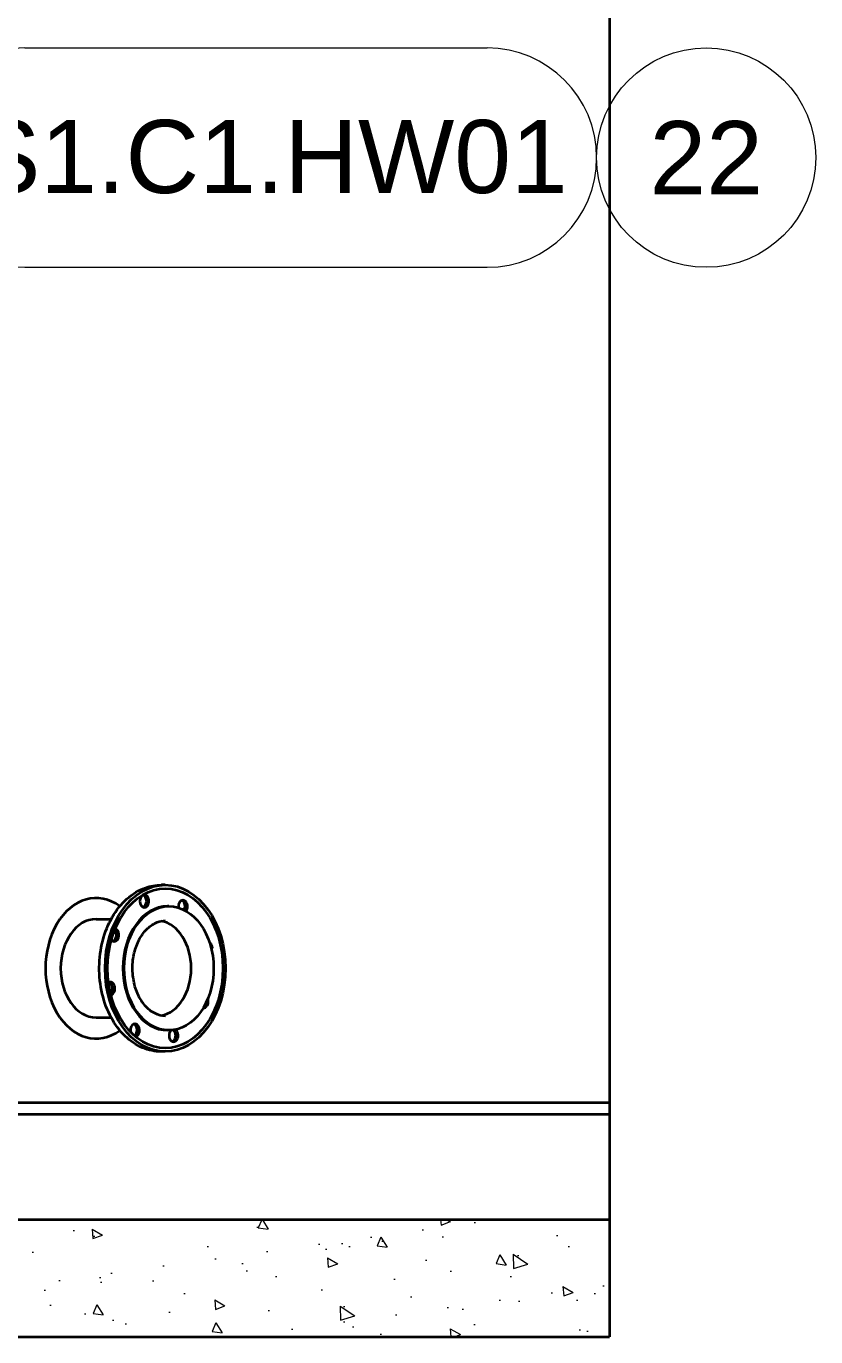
# Model space of a CAD drawing. Header units: millimetres. Extents: x 0 to 42050, y 0 to 29700.
# Drawn here: x 24995 to 26346, y 20152 to 22393 of the extents above; entities that cross this region are included whole.
import ezdxf

# ---------------------------------------------------------------- set-up
doc = ezdxf.new("R2010")
doc.units = ezdxf.units.MM
doc.header["$LTSCALE"] = 50
for name, color, linetype, lineweight in [('Hatch', 7, 'Continuous', 18), ('Symbol', 7, 'Continuous', 18), ('Visible', 7, 'Continuous', 35)]:
    doc.layers.add(name, color=color, linetype=linetype, lineweight=lineweight)
doc.styles.add('Note Text', font='arial.ttf')

# ---------------------------------------------------------------- blocks, each defined once
blk = doc.blocks.new('Balloon18')
at = {"layer": 'Symbol'}
for p, q in [((499.845, 447.118), (515.669, 447.118)), ((491.489, 429.307), (497.931, 440.148)), ((499.845, 439.618), (515.669, 439.618)), ((491.059, 429.562), (490.211, 427.158)), ((491.918, 429.051), (491.059, 429.562)), ((491.489, 429.307), (490.211, 427.158)), ((490.211, 427.158), (491.918, 429.051))]:
    blk.add_line(p, q, dxfattribs=at)
at = {"layer": 'Symbol', "flags": 128}
blk.add_lwpolyline([(491.059, 429.562), (490.211, 427.158), (491.918, 429.051), (491.059, 429.562)], dxfattribs=at)
at = {"layer": 'Symbol'}
blk.add_circle((523.169, 443.368), 3.75, dxfattribs=at)
for centre, start, end in [((499.845, 443.368), 90, 270), ((515.669, 443.368), 270, 90)]:
    blk.add_arc(centre, 3.75, start, end, dxfattribs=at)
blk.add_solid([(491.059, 429.562), (490.211, 427.158), (491.918, 429.051), (491.059, 429.562)], dxfattribs=at)
at = {"layer": 'Symbol', "char_height": 2.5, "attachment_point": 5, "style": 'Note Text'}
for s, insert in [('IS1.C1.HW01', (507.757, 443.389)), ('22', (523.169, 443.368))]:
    blk.add_mtext(s, dxfattribs=dict(at, insert=insert))

msp = doc.modelspace()

# ---------------------------------------------------------------- hatches: boundary and pattern name
at = {"layer": 'Hatch'}
h = msp.add_hatch(dxfattribs=at)
h.set_pattern_fill('AR-CONC', color=256, scale=26.916384, angle=280.01463, style=0)
h.set_pattern_definition([(330.0146, (0, 0), (16.9399, -193.0562), [20.1873, -222.0602]), (275.0146, (0, 0), (192.8835, 71.986), [16.1498, -177.6481]), (20.4661, (1.41, -16.09), (209.8234, -121.0702), [17.1566, -188.7221]), (326.1988, (53.01, 9.36), (6.0819, -290.6334), [30.281, -333.0903]), (16.6503, (53.52, -14.86), (301.9517, -202.148), [25.7348, -283.0833]), (271.1988, (53, 9.36), (301.9517, -202.148), [24.2247, -266.4722]), (301.0146, (44.44, -19.49), (-78.77954, -177.0634), [20.1873, -222.0602]), (246.0146, (44.44, -19.49), (203.5992, -30.5514), [16.1498, -177.6481]), (351.4661, (37.88, -34.24), (124.8197, -207.6147), [17.1566, -188.7221]), (317.51463, (0, 0), (88.80692, 12.3588), [0, -175.49482, 0, -180.33977, 0, -178.32105]), (287.51463, (0, 0), (116.85745, -51.2685), [0, -102.8206, 0, -171.45737, 0, -67.96387]), (247.51463, (-10.44, 59.11), (19.00842, -142.55215), [0, -67.29096, 0, -209.9478, 0, -278.58458]), (237.51463, (-15.12, 85.62), (53.83157, -149.89524), [0, -87.47825, 0, -139.42687, 0, -197.8354])])
h.paths.add_polyline_path([(23757.62, 20352.33), (23256.26, 20352.33), (22531.26, 20352.33), (22531.26, 20152.33), (25992.74, 20152.33), (25992.74, 20352.33), (23937.62, 20352.33), (23922.62, 20352.33), (23772.62, 20352.33)])

# ---------------------------------------------------------------- linework, layer by layer
at = {"layer": 'Visible', "color": 9, "true_color": 0xc0c0c0}
for p, q in [((25992.74, 26112.33), (25992.74, 20552.33)), ((25992.74, 20552.33), (23959.34, 20552.33)), ((25992.74, 20532.33), (23933.44, 20532.33)), ((25992.74, 20532.33), (25992.74, 20352.33)), ((25992.74, 20352.33), (23937.62, 20352.33)), ((25992.74, 20352.33), (25992.74, 20152.33)), ((22531.26, 20152.33), (25992.74, 20152.33))]:
    msp.add_line(p, q, dxfattribs=at)
at = {"layer": 'Visible'}
for p, q in [((25232.77, 20924.83), (25226.2, 20924.83)), ((25238.99, 20888.33), (25236.92, 20888.33)), ((25114.55, 20866.48), (25140.29, 20866.48)), ((25114.55, 20698.18), (25140.29, 20698.18)), ((25238.99, 20676.33), (25236.92, 20676.33)), ((25232.77, 20639.83), (25226.2, 20639.83))]:
    msp.add_line(p, q, dxfattribs=at)
for centre, major_axis, start_param, end_param in [((25114.55, 20782.33), (0, 120), 5.797055, 9.9109083), ((25197.08, 20897.24), (0, 10.75), 0.5176376, 6.3498466), ((25192.93, 20897.24), (0, -10.75), 0.2702957, 2.8710608), ((25236.92, 20782.33), (0, -106), 3.1415927, 6.2831853), ((25263.11, 20888.02), (0, 10.75), 6.0154248, 8.0589975), ((25258.96, 20888.02), (0, 10.75), 4.1023257, 5.5644484), ((25263.11, 20888.02), (0, -10.75), 0.7540346, 2.4228558), ((25114.55, 20782.33), (0, -84.15), 3.1415927, 6.2831853), ((25218.25, 20782.33), (0, 81.55), 3.2740608, 6.1507171), ((25145.68, 20839.15), (0, 10.75), 2.4319557, 6.1117728), ((25141.54, 20839.15), (0, -10.75), 0.2702957, 2.4968683), ((25305.08, 20816.89), (0, -10.75), 2.0884339, 2.667785), ((25305.08, 20816.89), (0, -10.75), 1.1963056, 1.6374576), ((25139.02, 20747.77), (0, 10.75), 3.2319824, 6.7134603), ((25134.87, 20747.77), (0, 10.75), 3.7426289, 6.0128896), ((25298.42, 20725.51), (0, -10.75), 1.3030358, 1.9855146), ((25298.42, 20725.51), (0, -10.75), 6.2302525, 7.1352447), ((25294.27, 20725.51), (0, 10.75), 3.9689122, 3.9936521), ((25181, 20676.63), (0, 10.75), 3.1801224, 8.1947949), ((25176.85, 20676.63), (0, 10.75), 3.5781427, 6.0128896), ((25247.03, 20667.41), (0, -10.75), 3.7119072, 6.3498466), ((25242.88, 20667.41), (0, 10.75), 3.6592303, 5.7841376), ((25247.03, 20667.41), (0, 10.75), 3.6592303, 5.905796)]:
    msp.add_ellipse(centre, major_axis=major_axis, ratio=0.7225383, start_param=start_param, end_param=end_param, dxfattribs=at)
at = {"layer": 'Visible', "color": 9, "true_color": 0xc0c0c0}
msp.add_ellipse((25114.55, 20782.33), major_axis=(0, -120), ratio=0.7225383, start_param=2.6554623, end_param=6.7693156, dxfattribs=at)
at = {"layer": 'Visible'}
for centre, major_axis in [((25232.77, 20782.33), (0, -142.5)), ((25232.77, 20782.33), (0, -136.5)), ((25238.99, 20782.33), (0, 106))]:
    msp.add_ellipse(centre, major_axis=major_axis, ratio=0.7225383, dxfattribs=at)
for points, knots in [([(25226.2, 20639.83), (25215.18, 20639.83), (25204.18, 20642.13), (25183.15, 20651.07), (25173.17, 20657.81), (25155, 20675.19), (25146.91, 20686), (25133.56, 20710.56), (25128.37, 20724.38), (25121.47, 20753.52), (25119.78, 20768.83), (25120.06, 20799.42), (25122.04, 20814.68), (25129.5, 20843.64), (25134.98, 20857.34), (25149.02, 20881.74), (25157.55, 20892.46), (25176.8, 20909.56), (25187.46, 20916.04), (25207.66, 20923.2), (25216.93, 20924.83), (25226.2, 20924.83)], [1.4702467, 1.4702467, 1.4702467, 1.4702467, 1.7683054, 1.7683054, 2.0749885, 2.0749885, 2.3960778, 2.3960778, 2.7243259, 2.7243259, 3.0539581, 3.0539581, 3.3836094, 3.3836094, 3.7132201, 3.7132201, 4.0411689, 4.0411689, 4.3609479, 4.3609479, 4.6118393, 4.6118393, 4.6118393, 4.6118393]), ([(25193.24, 20906.58), (25193.29, 20906.62), (25193.33, 20906.66), (25193.65, 20906.9), (25193.93, 20907.08), (25194.33, 20907.3), (25194.45, 20907.36), (25194.62, 20907.44), (25194.67, 20907.46), (25194.74, 20907.49), (25194.77, 20907.5), (25194.81, 20907.52), (25194.82, 20907.53), (25194.85, 20907.54), (25194.87, 20907.55), (25194.91, 20907.56), (25194.93, 20907.57), (25194.99, 20907.6), (25195.04, 20907.61), (25195.45, 20907.76), (25195.81, 20907.86), (25196.31, 20907.94), (25196.44, 20907.96), (25196.56, 20907.97)], [-0.60108386, -0.60108386, -0.60108386, -0.60108386, -0.57815405, -0.57815405, -0.4517174, -0.4517174, -0.39937151, -0.39937151, -0.37798741, -0.37798741, -0.36705524, -0.36705524, -0.36001009, -0.36001009, -0.3533864, -0.3533864, -0.34454389, -0.34454389, -0.32504019, -0.32504019, -0.16888945, -0.16888945, -0.11651595, -0.11651595, -0.11651595, -0.11651595]), ([(25264.07, 20896.11), (25263.9, 20896.32), (25263.72, 20896.52), (25263, 20897.25), (25262.41, 20897.7), (25261.54, 20898.17), (25261.29, 20898.29), (25261.03, 20898.38)], [-2.19527918, -2.19527918, -2.19527918, -2.19527918, -2.09934923, -2.09934923, -1.8229843, -1.8229843, -1.71250345, -1.71250345, -1.71250345, -1.71250345]), ([(25265.16, 20898.39), (25265.22, 20898.37), (25265.27, 20898.35), (25265.61, 20898.21), (25265.9, 20898.06), (25266.3, 20897.83), (25266.41, 20897.75), (25266.57, 20897.65), (25266.62, 20897.61), (25266.69, 20897.56), (25266.71, 20897.55), (25266.75, 20897.52), (25266.77, 20897.51), (25266.79, 20897.49), (25266.81, 20897.48), (25266.84, 20897.45), (25266.86, 20897.44), (25266.92, 20897.39), (25266.96, 20897.36), (25267.33, 20897.07), (25267.64, 20896.77), (25268.03, 20896.34), (25268.13, 20896.23), (25268.22, 20896.11)], [-0.60108386, -0.60108386, -0.60108386, -0.60108386, -0.57815405, -0.57815405, -0.4517174, -0.4517174, -0.39937151, -0.39937151, -0.37798741, -0.37798741, -0.36705524, -0.36705524, -0.36001009, -0.36001009, -0.3533864, -0.3533864, -0.34454389, -0.34454389, -0.32504019, -0.32504019, -0.16888945, -0.16888945, -0.11651595, -0.11651595, -0.11651595, -0.11651595]), ([(25233.46, 20700.78), (25227.15, 20700.78), (25220.82, 20702.32), (25208.98, 20708.36), (25203.46, 20712.69), (25193.83, 20723.58), (25189.66, 20730.01), (25182.97, 20744.41), (25180.43, 20752.35), (25177.21, 20768.99), (25176.53, 20777.69), (25177.12, 20794.96), (25178.4, 20803.52), (25182.74, 20819.61), (25185.8, 20827.13), (25193.35, 20840.4), (25197.83, 20846.13), (25207.73, 20855.38), (25213.16, 20858.85), (25223.57, 20862.93), (25228.52, 20863.88), (25233.46, 20863.88)], [5.0510212, 5.0510212, 5.0510212, 5.0510212, 5.4041408, 5.4041408, 5.7361452, 5.7361452, 6.0502706, 6.0502706, 6.3600195, 6.3600195, 6.6695037, 6.6695037, 6.9791098, 6.9791098, 7.2885446, 7.2885446, 7.5988871, 7.5988871, 7.9161903, 7.9161903, 8.1926138, 8.1926138, 8.1926138, 8.1926138]), ([(25311.83, 20822.21), (25311.86, 20822.14), (25311.89, 20822.08), (25312.06, 20821.64), (25312.19, 20821.25), (25312.35, 20820.7), (25312.39, 20820.54), (25312.45, 20820.3), (25312.47, 20820.24), (25312.49, 20820.13), (25312.5, 20820.1), (25312.51, 20820.04), (25312.52, 20820.02), (25312.53, 20819.98), (25312.53, 20819.95), (25312.54, 20819.9), (25312.55, 20819.88), (25312.57, 20819.79), (25312.58, 20819.72), (25312.69, 20819.16), (25312.76, 20818.64), (25312.81, 20817.95), (25312.83, 20817.78), (25312.83, 20817.61)], [-0.60108386, -0.60108386, -0.60108386, -0.60108386, -0.57815405, -0.57815405, -0.4517174, -0.4517174, -0.39937151, -0.39937151, -0.37798741, -0.37798741, -0.36705524, -0.36705524, -0.36001009, -0.36001009, -0.3533864, -0.3533864, -0.34454389, -0.34454389, -0.32504019, -0.32504019, -0.16888945, -0.16888945, -0.11651595, -0.11651595, -0.11651595, -0.11651595]), ([(25300.12, 20718.43), (25300.27, 20718.67), (25300.42, 20718.92), (25300.7, 20719.46), (25300.84, 20719.75), (25300.97, 20720.05)], [-2.19527918, -2.19527918, -2.19527918, -2.19527918, -2.09934923, -2.09934923, -1.99443802, -1.99443802, -1.99443802, -1.99443802]), ([(25305.91, 20722.66), (25305.9, 20722.59), (25305.88, 20722.52), (25305.78, 20722.04), (25305.68, 20721.64), (25305.51, 20721.1), (25305.46, 20720.94), (25305.38, 20720.72), (25305.36, 20720.65), (25305.32, 20720.56), (25305.31, 20720.52), (25305.29, 20720.47), (25305.28, 20720.45), (25305.26, 20720.41), (25305.26, 20720.39), (25305.24, 20720.35), (25305.23, 20720.32), (25305.2, 20720.24), (25305.17, 20720.18), (25304.96, 20719.67), (25304.75, 20719.24), (25304.43, 20718.7), (25304.35, 20718.56), (25304.27, 20718.43)], [-0.60108386, -0.60108386, -0.60108386, -0.60108386, -0.57815405, -0.57815405, -0.4517174, -0.4517174, -0.39937151, -0.39937151, -0.37798741, -0.37798741, -0.36705524, -0.36705524, -0.36001009, -0.36001009, -0.3533864, -0.3533864, -0.34454389, -0.34454389, -0.32504019, -0.32504019, -0.16888945, -0.16888945, -0.11651595, -0.11651595, -0.11651595, -0.11651595]), ([(25244.95, 20657.05), (25245.31, 20657.19), (25245.65, 20657.36), (25246.24, 20657.72), (25246.48, 20657.88), (25246.72, 20658.07)], [-1.97619374, -1.97619374, -1.97619374, -1.97619374, -1.8229843, -1.8229843, -1.70977025, -1.70977025, -1.70977025, -1.70977025]), ([(25250.87, 20658.07), (25250.82, 20658.03), (25250.77, 20658), (25250.46, 20657.76), (25250.18, 20657.58), (25249.78, 20657.36), (25249.66, 20657.3), (25249.5, 20657.22), (25249.45, 20657.2), (25249.37, 20657.16), (25249.35, 20657.15), (25249.31, 20657.14), (25249.29, 20657.13), (25249.26, 20657.12), (25249.24, 20657.11), (25249.21, 20657.09), (25249.19, 20657.09), (25249.12, 20657.06), (25249.08, 20657.04), (25248.67, 20656.89), (25248.29, 20656.79), (25247.79, 20656.71), (25247.67, 20656.7), (25247.54, 20656.69)], [-0.60108386, -0.60108386, -0.60108386, -0.60108386, -0.57815405, -0.57815405, -0.4517174, -0.4517174, -0.39937151, -0.39937151, -0.37798741, -0.37798741, -0.36705524, -0.36705524, -0.36001009, -0.36001009, -0.3533864, -0.3533864, -0.34454389, -0.34454389, -0.32504019, -0.32504019, -0.16888945, -0.16888945, -0.11651595, -0.11651595, -0.11651595, -0.11651595])]:
    msp.add_open_spline(points, degree=3, knots=knots, dxfattribs=at)
at = {"layer": 'Visible', "color": 9, "true_color": 0xc0c0c0}
msp.add_rational_spline([(25992.74, 20552.33), (25992.74, 20542.14), (25992.74, 20532.33)], [1, 1.00010642724, 1], degree=2, dxfattribs=at)

# ---------------------------------------------------------------- block references
at = {"layer": 'Symbol', "xscale": 50, "yscale": 50, "zscale": 50}
msp.add_blockref('Balloon18', (0, 0), dxfattribs=at)

doc.saveas('drawing.dxf')
